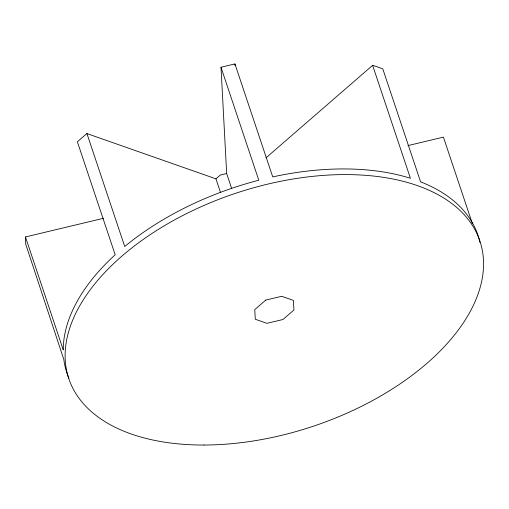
<?xml version="1.0" encoding="UTF-8"?>
<svg xmlns="http://www.w3.org/2000/svg" width="509" height="509" viewBox="0 0 509 509"><rect width="100%" height="100%" fill="white"/><g stroke="black" fill="none" stroke-linecap="round" stroke-linejoin="round"><path stroke-width="0.76" d="M103.422 218.323L25.456 236.946L25.45 237.856A216.758 122.771 -18.5 0 0 25.8 244.435L63.835 359.532A216.758 122.771 -18.5 0 0 68.874 378.149M25.456 236.946L63.243 349.88L63.25 348.57A216.758 122.771 -18.5 0 1 113.761 256.078L115.18 254.78L77.393 141.846L78.38 140.942A216.758 122.771 -18.5 0 1 85.868 134.446L86.931 133.568L215.937 178.837L220.295 175.058L226.664 173.537L221.008 67.296L222.503 66.908A216.758 122.771 -18.5 0 1 233.453 64.293L234.948 63.969L272.735 176.903L274.892 176.432A216.758 122.771 -18.5 0 1 408.791 177.775L410.413 178.277L372.626 65.343L265.991 157.847M407.913 145.606L443.422 137.131L472.39 223.712M372.626 65.343L373.752 65.693A216.758 122.771 -18.5 0 1 381.744 68.499L382.8 68.912L420.587 181.847L422.101 182.445A216.758 122.771 -18.5 0 1 479.955 242.411M221.008 67.296L258.795 180.231L256.651 180.79A216.758 122.771 -18.5 0 0 126.251 245.249L124.724 246.502L86.931 133.568M226.664 173.537L231.703 188.597M215.937 178.837L220.473 192.396M234.948 63.969L235.037 65.553M265.717 300.106L254.761 309.612L255.276 319.232L266.951 323.33L282.959 319.506L293.916 310L293.4 300.386L281.725 296.289L265.717 300.106M203.918 445.031A216.758 122.771 -18.5 0 0 480.159 241.845A216.758 122.771 -18.5 0 0 138.932 242.545A216.758 122.771 -18.5 0 0 203.918 445.031"/></g></svg>
